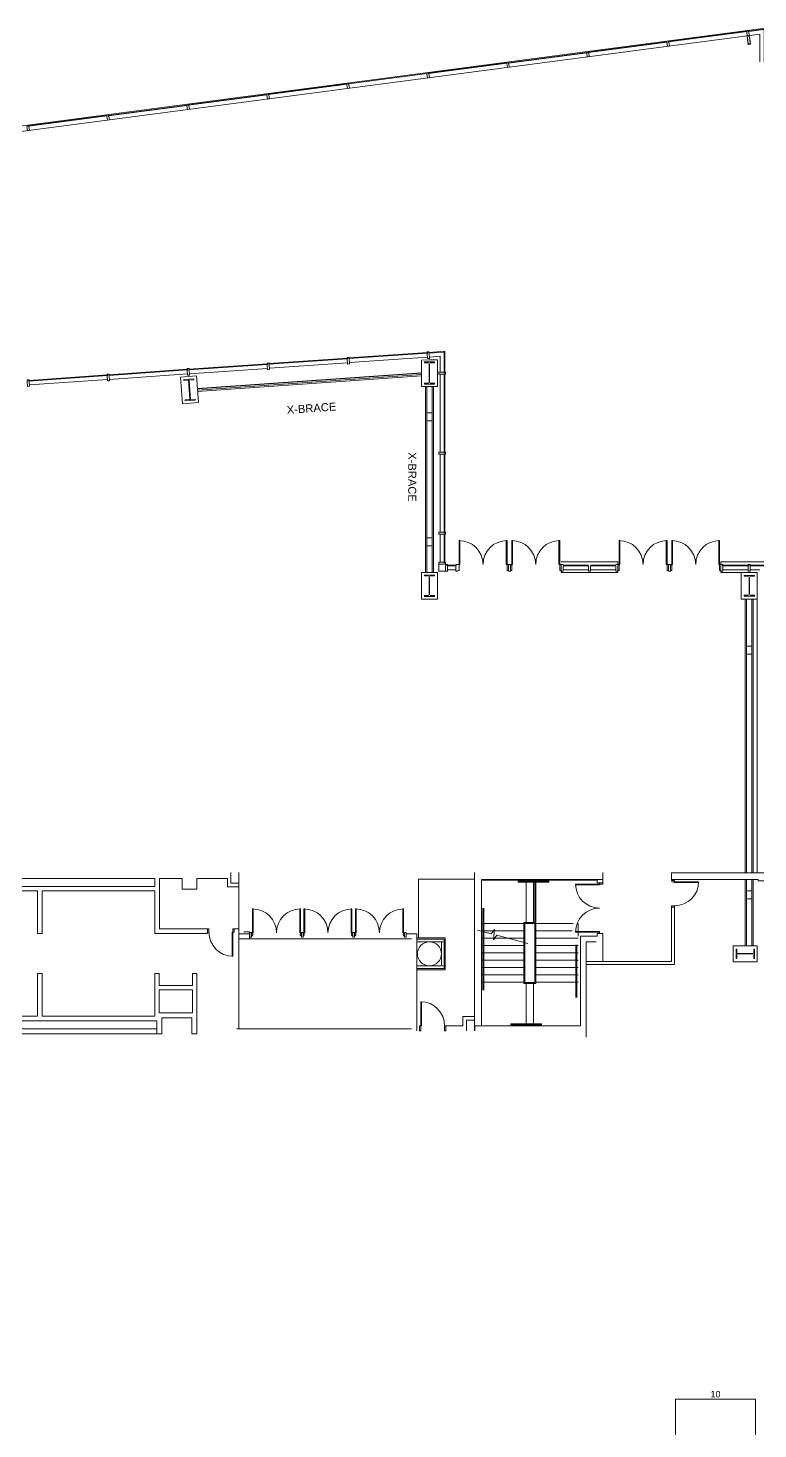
# Model space of a CAD drawing. Header units: inches. Extents: x 938 to 12482, y -17198 to -3672.
# Drawn here: x 9358 to 10453, y -6429 to -4328 of the extents above; entities that cross this region are included whole.
import ezdxf
from ezdxf.enums import TextEntityAlignment as Align

# ---------------------------------------------------------------- set-up
doc = ezdxf.new("R2010")
doc.units = ezdxf.units.IN
doc.header["$MEASUREMENT"] = 0
for name, color, linetype, true_color in [('BOOTH_DIMENSION', 7, 'Continuous', 0x000000), ('BOOTHLAYER', 7, 'Continuous', 0x000000), ('Building', 7, 'Continuous', 0xffffff), ('Columns', 7, 'Continuous', 0xffffff)]:
    doc.layers.add(name, color=color, linetype=linetype, true_color=true_color)
doc.styles.add('Arial', font='Arial.ttf')

msp = doc.modelspace()

# ---------------------------------------------------------------- linework, layer by layer
at = {"layer": 'BOOTHLAYER', "color": 7, "lineweight": 5}
msp.add_lwpolyline([(10329.1, -6384.5), (10449.1, -6384.5), (10449.1, -6504.5), (10329.1, -6504.5)], close=True, dxfattribs=at)
at = {"layer": 'Building', "color": 18, "lineweight": 5, "true_color": 0x000000, "transparency": 33554687}
for points in [[(7847.7, -4672.3), (10463.7, -4327.9)], [(7847.2, -4680.5), (10455.8, -4337), (10455.8, -4378.7)], [(10198.3, -4364.1), (10316.4, -4348.6)], [(10198.4, -4364.6), (10316.5, -4349.1)], [(10318.8, -4347.8), (10318.3, -4347.8), (10318.5, -4349.3), (10319, -4349.3), (10319.8, -4354.9), (10316.8, -4355.3), (10316.1, -4349.6), (10316.6, -4349.6), (10316.4, -4348.1), (10315.9, -4348.2), (10315.8, -4347.4)], [(10318.4, -4348.3), (10436.4, -4332.8)], [(10318.5, -4348.8), (10436.4, -4333.3)], [(10438.8, -4332), (10438.3, -4332), (10438.5, -4333.5), (10439, -4333.5), (10439.7, -4339.1), (10436.8, -4339.5), (10436, -4333.9), (10436.5, -4333.8), (10436.3, -4332.3)], [(10438, -4353), (10436.5, -4341.1), (10440.4, -4340.5)], [(10440.3, -4340.7), (10441.8, -4352.3), (10438.1, -4352.8), (10436.6, -4341.2), (10440.3, -4340.7)], [(10440, -4341.1), (10441.3, -4351), (10438.3, -4351.4), (10437, -4341.5)], [(10438.4, -4332.5), (10462.5, -4329.4), (10462.5, -4379.2)], [(10438.4, -4333), (10462, -4329.9), (10462, -4379.2)], [(10078.4, -4379.9), (10196.3, -4364.4)], [(10078.4, -4380.4), (10196.4, -4364.9)], [(10198.7, -4363.6), (10198.2, -4363.6), (10198.4, -4365.1), (10198.9, -4365.1), (10199.7, -4370.8), (10196.7, -4371.1), (10196, -4365.5), (10196.4, -4365.4), (10196.3, -4363.9), (10195.8, -4364), (10195.7, -4363.2)], [(9958.4, -4395.7), (10076.4, -4380.2)], [(9958.5, -4396.2), (10076.4, -4380.7)], [(10078.8, -4379.4), (10078.3, -4379.4), (10078.5, -4380.9), (10079, -4380.9), (10079.7, -4386.5), (10076.8, -4386.9), (10076, -4381.2), (10076.5, -4381.2), (10076.3, -4379.7), (10075.8, -4379.8), (10075.7, -4379)], [(9718.4, -4427.3), (9836.3, -4411.8)], [(9718.4, -4427.8), (9836.4, -4412.3)], [(9838.7, -4411), (9838.2, -4411), (9838.4, -4412.5), (9838.9, -4412.5), (9839.7, -4418.1), (9836.7, -4418.5), (9836, -4412.8), (9836.4, -4412.8), (9836.3, -4411.3)], [(9838.3, -4411.5), (9956.4, -4396)], [(9958.8, -4395.2), (9958.3, -4395.2), (9958.5, -4396.7), (9959, -4396.6), (9959.8, -4402.3), (9956.8, -4402.7), (9956.1, -4397), (9956.6, -4397), (9956.4, -4395.5)], [(9598.4, -4443.1), (9716.4, -4427.6)], [(9598.5, -4443.6), (9716.4, -4428.1)], [(9718.8, -4426.8), (9718.3, -4426.8), (9718.5, -4428.3), (9719, -4428.2), (9719.7, -4433.9), (9716.8, -4434.3), (9716, -4428.6), (9716.5, -4428.6), (9716.3, -4427.1), (9715.8, -4427.2), (9715.7, -4426.4)], [(9478.2, -4458.9), (9596.4, -4443.4)], [(9478.3, -4459.4), (9596.5, -4443.9)], [(9598.8, -4442.6), (9598.3, -4442.6), (9598.5, -4444.1), (9599, -4444), (9599.8, -4449.7), (9596.8, -4450.1), (9596.1, -4444.4), (9596.6, -4444.4), (9596.4, -4442.9), (9595.9, -4442.9), (9595.8, -4442.2)], [(9358.7, -4474.2), (9358.2, -4474.2), (9358.4, -4475.7), (9358.9, -4475.7), (9359.7, -4481.3), (9356.7, -4481.7), (9356, -4476), (9356.4, -4476), (9356.3, -4474.5)], [(9358.3, -4474.7), (9476.3, -4459.2)], [(9358.4, -4475.2), (9476.3, -4459.7)], [(9478.7, -4458.4), (9478.2, -4458.4), (9478.4, -4459.9), (9478.9, -4459.9), (9479.6, -4465.5), (9476.6, -4465.9), (9475.9, -4460.3), (9476.4, -4460.2), (9476.2, -4458.7), (9475.7, -4458.8), (9475.6, -4458)], [(9598.8, -4839.6), (9716.8, -4831.4)], [(9598.8, -4840.6), (9716.9, -4832.4)], [(9719.9, -4840.2), (9719.4, -4832.4), (9718.9, -4832.5), (9718.8, -4831), (9719.3, -4830.9), (9719.2, -4830.2), (9716.2, -4830.4), (9716.3, -4831.2), (9716.8, -4831.1), (9716.9, -4832.6), (9716.4, -4832.7), (9716.9, -4840.4), (9719.9, -4840.2)], [(9836.8, -4823), (9718.8, -4831.2)], [(9836.9, -4824), (9718.8, -4832.2)], [(9719.8, -4838.2), (9836.8, -4830)], [(9839.9, -4831.8), (9839.4, -4824.1), (9838.9, -4824.1), (9838.8, -4822.6), (9839.3, -4822.6), (9839.2, -4821.8), (9836.2, -4822), (9836.3, -4822.8), (9836.8, -4822.7), (9836.9, -4824.2), (9836.4, -4824.3), (9836.9, -4832), (9839.9, -4831.8)], [(9838.8, -4822.8), (9956.8, -4814.6)], [(9838.8, -4823.8), (9956.9, -4815.6)], [(9839.8, -4829.8), (9956.8, -4821.6)], [(9959.9, -4823.4), (9959.4, -4815.7), (9958.9, -4815.7), (9958.8, -4814.2), (9959.3, -4814.2), (9959.2, -4813.4), (9956.2, -4813.6), (9956.3, -4814.4), (9956.8, -4814.3), (9956.9, -4815.8), (9956.4, -4815.9), (9956.9, -4823.6), (9959.9, -4823.4)], [(9958.8, -4814.4), (9982.4, -4812.8), (9981.4, -4813.9), (9958.8, -4815.4)], [(9959.8, -4821.4), (9975.8, -4820.3), (9975.8, -4843.9)], [(9982.8, -4844.4), (9982.8, -4813.1), (9981.8, -4814.2), (9981.8, -4844.4)], [(9476.8, -4848.1), (9358.8, -4856.4)], [(9476.9, -4849.1), (9358.8, -4857.4)], [(9479.9, -4856.9), (9479.4, -4849.2), (9478.9, -4849.3), (9478.8, -4847.8), (9479.3, -4847.7), (9479.2, -4847), (9476.2, -4847.2), (9476.3, -4847.9), (9476.8, -4847.9), (9476.9, -4849.4), (9476.4, -4849.4), (9476.9, -4857.1), (9479.9, -4856.9)], [(9478.8, -4848), (9596.8, -4839.7)], [(9478.8, -4849), (9596.9, -4840.7)], [(9479.8, -4854.9), (9596.8, -4846.8)], [(9599.2, -4838.6), (9596.2, -4838.8), (9596.3, -4839.5), (9596.8, -4839.5), (9596.9, -4841), (9596.4, -4841), (9596.9, -4848.8), (9599.9, -4848.5), (9599.4, -4840.8), (9598.9, -4840.9), (9598.8, -4839.4), (9599.3, -4839.3)], [(9599.8, -4846.6), (9716.8, -4838.4)], [(9973.8, -4846.9), (9981.5, -4846.9), (9981.5, -4846.4), (9983, -4846.4), (9983, -4846.9), (9983.8, -4846.9), (9983.8, -4843.9), (9983, -4843.9), (9983, -4844.4), (9981.5, -4844.4), (9981.5, -4843.9), (9973.8, -4843.9), (9973.8, -4846.9)], [(9975.8, -4846.9), (9975.8, -4963.9)], [(9981.8, -4964.4), (9981.8, -4846.4)], [(9982.8, -4964.4), (9982.8, -4846.4)], [(9359.9, -4865.3), (9359.4, -4857.6), (9358.9, -4857.6), (9358.8, -4856.2), (9359.3, -4856.1), (9359.2, -4855.4), (9356.2, -4855.6), (9356.3, -4856.3), (9356.8, -4856.3), (9356.9, -4857.8), (9356.4, -4857.8), (9356.9, -4865.5), (9359.9, -4865.3)], [(9359.8, -4863.3), (9476.8, -4855.2)], [(9973.8, -4966.9), (9981.5, -4966.9), (9981.5, -4966.4), (9983, -4966.4), (9983, -4966.9), (9983.8, -4966.9), (9983.8, -4963.9), (9983, -4963.9), (9983, -4964.4), (9981.5, -4964.4), (9981.5, -4963.9), (9973.8, -4963.9), (9973.8, -4966.9)], [(9975.8, -4966.9), (9975.8, -5083.9)], [(9981.8, -4966.4), (9981.8, -5084.4)], [(9982.8, -4966.4), (9982.8, -5084.4)], [(9973.8, -5086.9), (9981.5, -5086.9), (9981.5, -5086.4), (9983, -5086.4), (9983, -5086.9), (9983.8, -5086.9), (9983.8, -5083.9), (9983, -5083.9), (9983, -5084.4), (9981.5, -5084.4), (9981.5, -5083.9), (9973.8, -5083.9), (9973.8, -5086.9)], [(9975.8, -5086.9), (9975.8, -5129.1)], [(9981.8, -5086.4), (9981.8, -5129.6)], [(9982.8, -5086.4), (9982.8, -5129.6)], [(10002.3, -5141.4), (10004.3, -5141.4), (10004.3, -5096.6), (10005.4, -5096.6), (10005.4, -5132.4), (9999.3, -5132.4), (9999.3, -5133.2), (9999.8, -5133.2), (9999.8, -5134.7), (9999.3, -5134.7), (9999.3, -5142.4), (10002.3, -5142.4)], [(10076.3, -5132.4), (10076.3, -5096.6), (10075.2, -5096.6), (10075.2, -5132.4), (10084.4, -5132.4), (10084.4, -5096.6), (10083.3, -5096.6), (10083.3, -5141.4), (10081.3, -5141.4)], [(10160.3, -5133.2), (10160.3, -5132.4), (10154.2, -5132.4), (10154.2, -5096.6), (10155.3, -5096.6), (10155.3, -5132.4)], [(10239.3, -5133.2), (10239.3, -5132.4), (10245.4, -5132.4), (10245.4, -5096.6), (10244.3, -5096.6), (10244.3, -5132.4)], [(10318.3, -5141.4), (10316.3, -5141.4), (10316.3, -5096.6), (10315.2, -5096.6), (10315.2, -5132.4), (10324.4, -5132.4), (10324.4, -5096.6), (10323.3, -5096.6), (10323.3, -5132.4)], [(10397.3, -5142.4), (10400.3, -5142.4), (10400.3, -5134.7), (10399.8, -5134.7), (10399.8, -5133.2), (10400.3, -5133.2), (10400.3, -5132.4), (10394.2, -5132.4), (10394.2, -5096.6), (10395.3, -5096.6), (10395.3, -5141.4), (10397.3, -5141.4)], [(9973.8, -5132.1), (9981.5, -5132.1), (9981.5, -5131.6), (9983, -5131.6), (9983, -5132.1), (9983.8, -5132.1), (9983.8, -5129.1), (9983, -5129.1), (9983, -5129.6), (9981.5, -5129.6), (9981.5, -5129.1), (9973.8, -5129.1), (9973.8, -5142.4), (9984.2, -5142.4)], [(9984.2, -5142.4), (9984.2, -5134.7), (9984.7, -5134.7), (9984.7, -5133.2), (9984.2, -5133.2), (9984.2, -5132.4), (9987.2, -5132.4), (9987.2, -5133.2), (9986.7, -5133.2), (9986.7, -5134.7), (9987.2, -5134.7), (9987.2, -5142.4), (9984.2, -5142.4)], [(9986.7, -5133.4), (9999.8, -5133.4)], [(9986.7, -5134.4), (9999.8, -5134.4)], [(9987.2, -5140.4), (9999.3, -5140.4)], [(10076.3, -5132.4), (10076.3, -5141.4), (10078.3, -5141.4)], [(10078.3, -5133.2), (10078.3, -5132.4), (10078.3, -5142.4), (10081.3, -5142.4), (10081.3, -5132.4), (10081.3, -5133.2)], [(10155.3, -5132.4), (10155.3, -5141.4), (10157.3, -5141.4)], [(10242.3, -5134.7), (10242.3, -5133.2), (10242.3, -5128.4), (10157.3, -5128.4)], [(10242.3, -5133.2), (10242.3, -5132.4), (10242.3, -5144.4), (10157.3, -5144.4), (10157.3, -5132.4), (10157.3, -5133.2)], [(10160.3, -5134.7), (10160.3, -5142.4), (10157.3, -5142.4)], [(10160.3, -5133.4), (10198.3, -5133.4)], [(10160.3, -5134.4), (10198.3, -5134.4)], [(10198.3, -5140.4), (10160.3, -5140.4)], [(10201.3, -5134.7), (10201.3, -5142.4), (10198.3, -5142.4), (10198.3, -5134.7)], [(10239.3, -5133.4), (10201.3, -5133.4)], [(10239.3, -5134.4), (10201.3, -5134.4)], [(10201.3, -5140.4), (10239.3, -5140.4)], [(10239.3, -5134.7), (10239.3, -5142.4), (10242.3, -5142.4)], [(10244.3, -5132.4), (10244.3, -5141.4), (10242.3, -5141.4)], [(10318.3, -5133.2), (10318.3, -5132.4), (10318.3, -5142.4), (10321.3, -5142.4), (10321.3, -5132.4), (10321.3, -5133.2)], [(10323.3, -5132.4), (10323.3, -5141.4), (10321.3, -5141.4)], [(10467.8, -5595.2), (10467.8, -5128.4), (10397.3, -5128.4), (10397.3, -5132.4)], [(10397.3, -5133.2), (10397.3, -5132.4), (10397.3, -5144.4), (10451.8, -5144.4)], [(10438.8, -5133.4), (10399.8, -5133.4)], [(10438.8, -5134.4), (10399.8, -5134.4)], [(10400.3, -5140.4), (10438.3, -5140.4)], [(10441.3, -5142.4), (10441.3, -5134.7), (10440.8, -5134.7), (10440.8, -5133.2), (10441.3, -5133.2), (10441.3, -5132.4), (10438.3, -5132.4), (10438.3, -5133.2), (10438.8, -5133.2), (10438.8, -5134.7), (10438.3, -5134.7), (10438.3, -5142.4), (10441.3, -5142.4)], [(10440.8, -5134.4), (10461.4, -5134.4), (10462.4, -5133.4), (10440.8, -5133.4)], [(10441.3, -5140.4), (10455.8, -5140.4)], [(10433.8, -5595.2), (10433.8, -5184.4)], [(10435.8, -5184.4), (10435.8, -5594.7)], [(10443.8, -5184.4), (10443.8, -5594.7)], [(10445.8, -5595.2), (10445.8, -5184.4)], [(10435.8, -5255.1), (10443.8, -5255.1), (10443.8, -5267.1), (10435.8, -5267.1), (10435.8, -5255.1)], [(8895.7, -5692.6), (8895.7, -5615.3), (9547.8, -5615.3), (9547.8, -5603.3), (8885.8, -5603.3), (8885.8, -5594.7)], [(9674, -5616.1), (9656.7, -5616.1), (9656.7, -5603.3), (9610.7, -5603.3), (9610.7, -5619.5), (9588.9, -5619.5), (9588.9, -5603.3), (9555.1, -5603.3), (9555.1, -5678.8), (9627, -5678.8), (9627, -5684.1)], [(9674, -5610.7), (9662, -5610.7), (9662, -5594.7)], [(9674, -5610.7), (9674, -5594.7)], [(9674, -5603.3), (9674, -5828.8)], [(10027.3, -5604.6), (9943.5, -5604.6), (9943.5, -5692.6)], [(10027.3, -5594.7), (10027.3, -5824.4), (10182.8, -5824.4)], [(10037.8, -5824.4), (10037.8, -5605.2), (10219.8, -5605.2)], [(10037.8, -5605.9), (10211.3, -5605.9)], [(10138.8, -5607.4), (10138.8, -5608.9), (10092.8, -5608.9), (10092.8, -5607.4), (10138.8, -5607.4)], [(10104.8, -5670.9), (10104.8, -5605.9)], [(10115.8, -5670.9), (10115.8, -5605.9)], [(10117.8, -5605.9), (10117.8, -5759.4)], [(10119.3, -5605.9), (10119.3, -5760.9)], [(10219.8, -5594.7), (10219.8, -5611.9), (10179.1, -5611.9), (10179.1, -5613.1), (10214.9, -5613.1), (10214.9, -5609.9)], [(10219.8, -5609.9), (10211.3, -5609.9), (10211.3, -5605.2)], [(10515.7, -5596.9), (10516.2, -5596.9), (10516.7, -5595.2), (10323.1, -5595.2), (10323.1, -5606.4), (10327.7, -5606.4), (10327.7, -5608.4), (10323.1, -5608.4)], [(10462.8, -5595.2), (10462.8, -5597.2), (10515.9, -5597.2), (10514.6, -5607.1), (10452.9, -5607.1), (10452.9, -5605.2), (10323.1, -5605.2)], [(10327.7, -5609.6), (10363.5, -5609.6), (10363.5, -5608.4), (10327.7, -5608.4), (10327.7, -5609.6)], [(10433.8, -5704.4), (10433.8, -5605.2)], [(10435.8, -5605.2), (10435.8, -5704.4)], [(10443.8, -5605.2), (10443.8, -5704.4)], [(10445.8, -5704.4), (10445.8, -5605.2)], [(9627, -5681.4), (9627, -5686.1), (9547.8, -5686.1), (9547.8, -5621.9), (9378.8, -5621.9), (9378.8, -5686.1), (9371.6, -5686.1), (9371.6, -5621.9), (8902.3, -5621.9)], [(10435.8, -5633.8), (10443.8, -5633.8), (10443.8, -5621.8), (10435.8, -5621.8), (10435.8, -5633.8)], [(9695.5, -5685.1), (9695.5, -5649.2), (9694.4, -5649.2), (9694.4, -5685.1), (9695.5, -5685.1)], [(9765.2, -5685.1), (9765.2, -5649.2), (9766.4, -5649.2), (9766.4, -5685.1), (9765.2, -5685.1)], [(9772.7, -5685.1), (9772.7, -5649.2), (9771.6, -5649.2), (9771.6, -5685.1), (9772.7, -5685.1)], [(9842.5, -5685.1), (9842.5, -5649.2), (9843.6, -5649.2), (9843.6, -5685.1), (9842.5, -5685.1)], [(9850, -5685.1), (9850, -5649.2), (9848.9, -5649.2), (9848.9, -5685.1), (9850, -5685.1)], [(9919.7, -5685.1), (9919.7, -5649.2), (9920.9, -5649.2), (9920.9, -5685.1), (9919.7, -5685.1)], [(10039.8, -5648.2), (10039.8, -5771.2)], [(10041.3, -5648.2), (10041.3, -5771.2)], [(10327.7, -5646.4), (10327.7, -5732.4), (10194.8, -5732.4)], [(10323.1, -5646.4), (10323.1, -5727.8), (10194.8, -5727.8)], [(10323.1, -5644.4), (10327.7, -5644.4), (10327.7, -5646.4), (10323.1, -5646.4), (10323.1, -5644.4)], [(10102.8, -5671.2), (10037.8, -5671.2)], [(10101.3, -5669.4), (10119.3, -5669.4)], [(10101.3, -5699.3), (10101.3, -5669.4)], [(10102.8, -5699.7), (10102.8, -5671.2)], [(10103.3, -5670.9), (10117.8, -5670.9)], [(10117.8, -5671.2), (10175.4, -5671.2)], [(10182.8, -5671.2), (10182.8, -5689.9)], [(9629, -5678.8), (9627, -5678.8), (9627, -5684.1), (9629, -5684.1), (9629, -5678.8)], [(9663.9, -5719.9), (9663.9, -5684.1), (9667, -5684.1), (9667, -5678.8), (9665, -5678.8), (9665, -5719.9), (9663.9, -5719.9)], [(9667, -5684.1), (9667, -5678.8), (9674, -5678.8)], [(9674, -5686.6), (9690, -5686.6)], [(9933, -5694.2), (9674, -5694.2)], [(9681.6, -5683.6), (9690, -5683.6), (9690, -5694.2)], [(9693, -5684.6), (9690.5, -5684.6), (9690.5, -5691.6), (9693, -5691.6), (9693, -5684.6)], [(9693, -5691.6), (9693, -5684.6)], [(9693, -5685.1), (9694.4, -5685.1), (9694.4, -5687.1), (9694.9, -5687.1), (9694.9, -5688.6), (9694.4, -5688.6), (9694.4, -5689.6), (9693, -5689.6)], [(9767.7, -5685.1), (9766.4, -5685.1), (9766.4, -5687.1), (9765.9, -5687.1), (9765.9, -5688.6), (9766.4, -5688.6), (9766.4, -5689.6), (9767.7, -5689.6)], [(9767.7, -5684.6), (9767.7, -5691.6)], [(9767.7, -5684.6), (9770.2, -5684.6), (9770.2, -5691.6), (9767.7, -5691.6), (9767.7, -5684.6)], [(9770.2, -5691.6), (9770.2, -5684.6)], [(9770.2, -5685.1), (9771.6, -5685.1), (9771.6, -5687.1), (9772.1, -5687.1), (9772.1, -5688.6), (9771.6, -5688.6), (9771.6, -5689.6), (9770.2, -5689.6)], [(9845, -5685.1), (9843.6, -5685.1), (9843.6, -5687.1), (9843.1, -5687.1), (9843.1, -5688.6), (9843.6, -5688.6), (9843.6, -5689.6), (9845, -5689.6)], [(9845, -5684.6), (9845, -5691.6)], [(9845, -5684.6), (9847.5, -5684.6), (9847.5, -5691.6), (9845, -5691.6), (9845, -5684.6)], [(9847.5, -5684.6), (9847.5, -5691.6)], [(9847.5, -5685.1), (9848.9, -5685.1), (9848.9, -5687.1), (9849.4, -5687.1), (9849.4, -5688.6), (9848.9, -5688.6), (9848.9, -5689.6), (9847.5, -5689.6)], [(9922.2, -5685.1), (9920.9, -5685.1), (9920.9, -5687.1), (9920.4, -5687.1), (9920.4, -5688.6), (9920.9, -5688.6), (9920.9, -5689.6), (9922.2, -5689.6)], [(9922.2, -5691.6), (9922.2, -5684.6)], [(9924.7, -5684.6), (9922.2, -5684.6), (9922.2, -5691.6), (9924.7, -5691.6), (9924.7, -5684.6)], [(9925.2, -5686.6), (9940.7, -5686.6), (9940.7, -5832.1)], [(10028, -5832.1), (10028, -5824.4), (10186.3, -5824.4), (10186.3, -5689.9)], [(10052.4, -5686.3), (10032, -5680.9)], [(10102.8, -5682.2), (10037.8, -5682.2)], [(10078.3, -5693.2), (10037.8, -5693.2)], [(10102.8, -5693.2), (10037.8, -5693.2)], [(10107.5, -5700.9), (10061.1, -5688.6), (10056, -5695.5), (10057.3, -5679.8), (10052.5, -5686.4)], [(10117.8, -5682.2), (10174.2, -5682.2)], [(10117.8, -5693.2), (10182.8, -5693.2)], [(10219.8, -5685.9), (10214.9, -5685.9), (10214.9, -5682.8), (10179.1, -5682.8), (10179.1, -5683.9), (10214.9, -5683.9)], [(10186.3, -5689.9), (10211.3, -5689.9), (10211.3, -5685.9), (10219.8, -5685.9), (10219.8, -5727.8)], [(10102.8, -5704.2), (10037.8, -5704.2)], [(10102.8, -5715.2), (10037.8, -5715.2)], [(10101.3, -5699.3), (10101.3, -5760.9)], [(10102.8, -5699.7), (10102.8, -5759.4)], [(10117.8, -5704.2), (10182.8, -5704.2)], [(10117.8, -5715.2), (10182.8, -5715.2)], [(10179.3, -5703.2), (10179.3, -5782.2)], [(10180.8, -5703.2), (10180.8, -5782.2)], [(10194.8, -5841.4), (10194.8, -5698.4), (10209.8, -5698.4)], [(10102.8, -5726.2), (10037.8, -5726.2)], [(10117.8, -5726.2), (10182.8, -5726.2)], [(8895.7, -5740.3), (8895.7, -5816.8), (9550.7, -5816.8), (9550.7, -5836.4), (8863.7, -5836.4)], [(8902.3, -5810.2), (9371.6, -5810.2), (9371.6, -5746.1), (9378.8, -5746.1), (9378.8, -5810.2), (9547.8, -5810.2), (9547.8, -5746.1), (9554.4, -5746.1), (9554.4, -5764.1), (9604.4, -5764.1), (9604.4, -5746.1), (9611, -5746.1), (9611, -5836.4), (9603.4, -5836.4), (9603.4, -5812.4), (9558.4, -5812.4), (9558.4, -5836.4), (9547.7, -5836.4)], [(10102.8, -5737.2), (10037.8, -5737.2)], [(10102.8, -5748.2), (10037.8, -5748.2)], [(10117.8, -5737.2), (10182.8, -5737.2)], [(10117.8, -5748.2), (10182.8, -5748.2)], [(9554.4, -5770.7), (9554.4, -5804.8), (9604.4, -5804.8), (9604.4, -5770.7), (9554.4, -5770.7)], [(10102.8, -5759.2), (10037.8, -5759.2)], [(10101.3, -5760.9), (10119.3, -5760.9)], [(10102.8, -5759.4), (10117.3, -5759.4)], [(10104.8, -5759.4), (10104.8, -5824.4)], [(10115.8, -5759.4), (10115.8, -5824.4)], [(10117.8, -5759.2), (10182.8, -5759.2)], [(9944.7, -5832.1), (9944.7, -5824.4), (9947.8, -5824.4), (9947.8, -5788.6), (9946.7, -5788.6), (9946.7, -5832.1), (9944.7, -5832.1)], [(8458.4, -5812.4), (8458.4, -5836.4), (9558.4, -5836.4)], [(10027.3, -5810.7), (10010.1, -5810.7), (10010.1, -5824.4), (9984.7, -5824.4)], [(10027.3, -5816.1), (10015.3, -5816.1), (10015.3, -5832.1), (10015.3, -5824.4)], [(10027.3, -5816.1), (10027.3, -5832.1)], [(8863.7, -5828.8), (9550.7, -5828.8), (8458.4, -5828.8)], [(9671, -5828.8), (9933, -5828.8)], [(9984.7, -5832.1), (9984.7, -5824.4), (9982.7, -5824.4), (9982.7, -5832.1), (9984.7, -5832.1)], [(10081.8, -5823), (10081.8, -5821.5), (10127.8, -5821.5), (10127.8, -5823), (10081.8, -5823)]]:
    msp.add_lwpolyline(points, dxfattribs=at).dxf.unprotected_set("ltscale", 0)
for centre, radius, start, end in [((10004.4, -5132.5), 35.9, 0.1156, 90.1156), ((10076.2, -5132.5), 35.9, 89.8844, 179.8844), ((10083.4, -5132.5), 35.9, 0.1156, 90.1156), ((10155.2, -5132.5), 35.9, 89.8844, 179.8844), ((10244.4, -5132.5), 35.9, 0.1156, 90.1156), ((10316.2, -5132.5), 35.9, 89.8844, 179.8844), ((10323.4, -5132.5), 35.9, 0.1156, 90.1156), ((10395.2, -5132.5), 35.9, 89.8844, 179.8844), ((10327.7, -5608.4), 36, -90, 0), ((10215, -5612), 35.9, 179.8844, -90.1156), ((9694.4, -5685.1), 36, 0, 90), ((9766.4, -5685.1), 36, 90, 180), ((9771.6, -5685.1), 36, 0, 90), ((9843.6, -5685.1), 36, 90, 180), ((9848.9, -5685.1), 36, 0, 90), ((9920.9, -5685.1), 36, 90, 180), ((10215, -5683.9), 35.9, 90.1156, -179.8844), ((9665, -5684.1), 36, -180, -90), ((9946.7, -5824.4), 36, 0, 90)]:
    msp.add_arc(centre, radius, start, end, dxfattribs=at).dxf.unprotected_set("ltscale", 0)
at = {"layer": 'Columns', "color": 6, "lineweight": 5, "transparency": 33554687}
for points in [[(9971.8, -4865.4), (9947.8, -4865.4), (9947.8, -4826.2), (9959.1, -4825.4), (9971.8, -4825.4), (9971.8, -4865.4)], [(9958.6, -4830.1), (9952.3, -4830.1), (9952.3, -4828.8), (9967.4, -4828.8), (9967.4, -4830.1), (9961, -4830.1)], [(9959.4, -4859.9), (9959.4, -4830.9)], [(9960.2, -4859.9), (9960.2, -4830.9)], [(9613.2, -4889.7), (9589.2, -4891.4), (9586.4, -4851.5), (9610.4, -4849.8), (9613.2, -4889.7)], [(9611.7, -4868.8), (9947.8, -4845.3)], [(9611.7, -4869.3), (9947.8, -4845.8)], [(9611.9, -4871.3), (9947.8, -4847.8)], [(9612, -4873.3), (9947.8, -4849.8)], [(9606.2, -4854.1), (9606.3, -4855.4), (9591.2, -4856.5), (9591.2, -4855.2), (9606.2, -4854.1)], [(9600.4, -4884.5), (9598.5, -4856.8)], [(9601.2, -4884.4), (9599.2, -4856.7)], [(9961, -4860.7), (9967.4, -4860.7), (9967.4, -4862.1), (9952.3, -4862.1), (9952.3, -4860.7), (9958.6, -4860.7)], [(9953.8, -5144.4), (9953.8, -4865.4)], [(9955.8, -4905.1), (9955.8, -4865.4)], [(9963.8, -4905.1), (9963.8, -4865.4)], [(9965.8, -5144.4), (9965.8, -4865.4)], [(9602, -4885.2), (9608.4, -4884.7), (9608.5, -4886), (9593.4, -4887.1), (9593.3, -4885.8), (9599.6, -4885.3)], [(9955.8, -4905.3), (9963.8, -4905.3), (9963.8, -4917.3), (9955.8, -4917.3), (9955.8, -4905.3)], [(9955.8, -5092.5), (9955.8, -4917.3)], [(9963.8, -5092.5), (9963.8, -4917.3)], [(9955.8, -5104.5), (9963.8, -5104.5), (9963.8, -5092.5), (9955.8, -5092.5), (9955.8, -5104.5)], [(9955.8, -5144.4), (9955.8, -5104.6)], [(9963.8, -5144.4), (9963.8, -5104.6)], [(9971.8, -5184.4), (9947.8, -5184.4), (9947.8, -5144.4), (9971.8, -5144.4), (9971.8, -5184.4)], [(10451.8, -5184.4), (10427.8, -5184.4), (10427.8, -5144.4), (10451.8, -5144.4), (10451.8, -5595.2)], [(9958.6, -5149.7), (9952.3, -5149.7), (9952.3, -5148.4), (9967.4, -5148.4), (9967.4, -5149.7), (9961, -5149.7)], [(9959.4, -5178.3), (9959.4, -5150.6)], [(9960.2, -5178.3), (9960.2, -5150.6)], [(10438.6, -5150.3), (10432.3, -5150.3), (10432.3, -5149), (10447.4, -5149), (10447.4, -5150.3), (10441, -5150.3)], [(10439.4, -5177.8), (10439.4, -5151.1)], [(10440.2, -5177.8), (10440.2, -5151.1)], [(9961, -5179.1), (9967.4, -5179.1), (9967.4, -5180.4), (9952.3, -5180.4), (9952.3, -5179.1), (9958.6, -5179.1)], [(10441, -5178.6), (10447.4, -5178.6), (10447.4, -5179.9), (10432.3, -5179.9), (10432.3, -5178.6), (10438.6, -5178.6)], [(9940.7, -5740.3), (9983.7, -5740.3), (9983.7, -5692.6), (9940.7, -5692.6)], [(9940.7, -5738.4), (9981.8, -5738.4), (9981.8, -5694.4), (9940.7, -5694.4)], [(9980.6, -5698.4), (9940.7, -5698.4)], [(9977.8, -5733.2), (9977.8, -5699.7)], [(10415.8, -5728.4), (10451.8, -5728.4), (10451.8, -5704.4), (10415.8, -5704.4), (10415.8, -5728.4)], [(10421.1, -5717.4), (10421.1, -5723.4), (10420.1, -5723.4), (10420.1, -5709.5), (10421.1, -5709.5), (10421.1, -5715.4)], [(10446.5, -5715.4), (10446.5, -5709.5), (10447.5, -5709.5), (10447.5, -5723.4), (10446.5, -5723.4), (10446.5, -5717.4)], [(9980.6, -5734.4), (9940.7, -5734.4)], [(10421.8, -5716.1), (10445.8, -5716.1)], [(10421.8, -5716.7), (10445.8, -5716.7)]]:
    msp.add_lwpolyline(points, dxfattribs=at).dxf.unprotected_set("ltscale", 0)
msp.add_circle((9959.8, -5716.4), 18, dxfattribs=at).dxf.unprotected_set("ltscale", 0)
for centre, start, end in [((9597.6, -4856.8), 3.9996, 93.9996), ((9600, -4856.7), 93.9996, -176.0004), ((9599.6, -4884.5), -86.0004, 3.9996), ((9602, -4884.4), -176.0004, -86.0004)]:
    msp.add_arc(centre, 0.812, start, end, dxfattribs=at).dxf.unprotected_set("ltscale", 0)

# ---------------------------------------------------------------- texts
at = {"layer": 'BOOTH_DIMENSION', "color": 8, "style": 'Arial'}
msp.add_text('10', height=9.6, dxfattribs=at).set_placement((10389.1, -6384.5), align=Align.BOTTOM_CENTER)
at = {"layer": 'Columns', "color": 6, "style": 'Arial'}
for rotation, p in [(4.0283, (9746.2, -4906.7)), (270, (9928, -4964.1))]:
    msp.add_text('X-BRACE', height=12, rotation=rotation, dxfattribs=at).set_placement(p)

doc.saveas('drawing.dxf')
